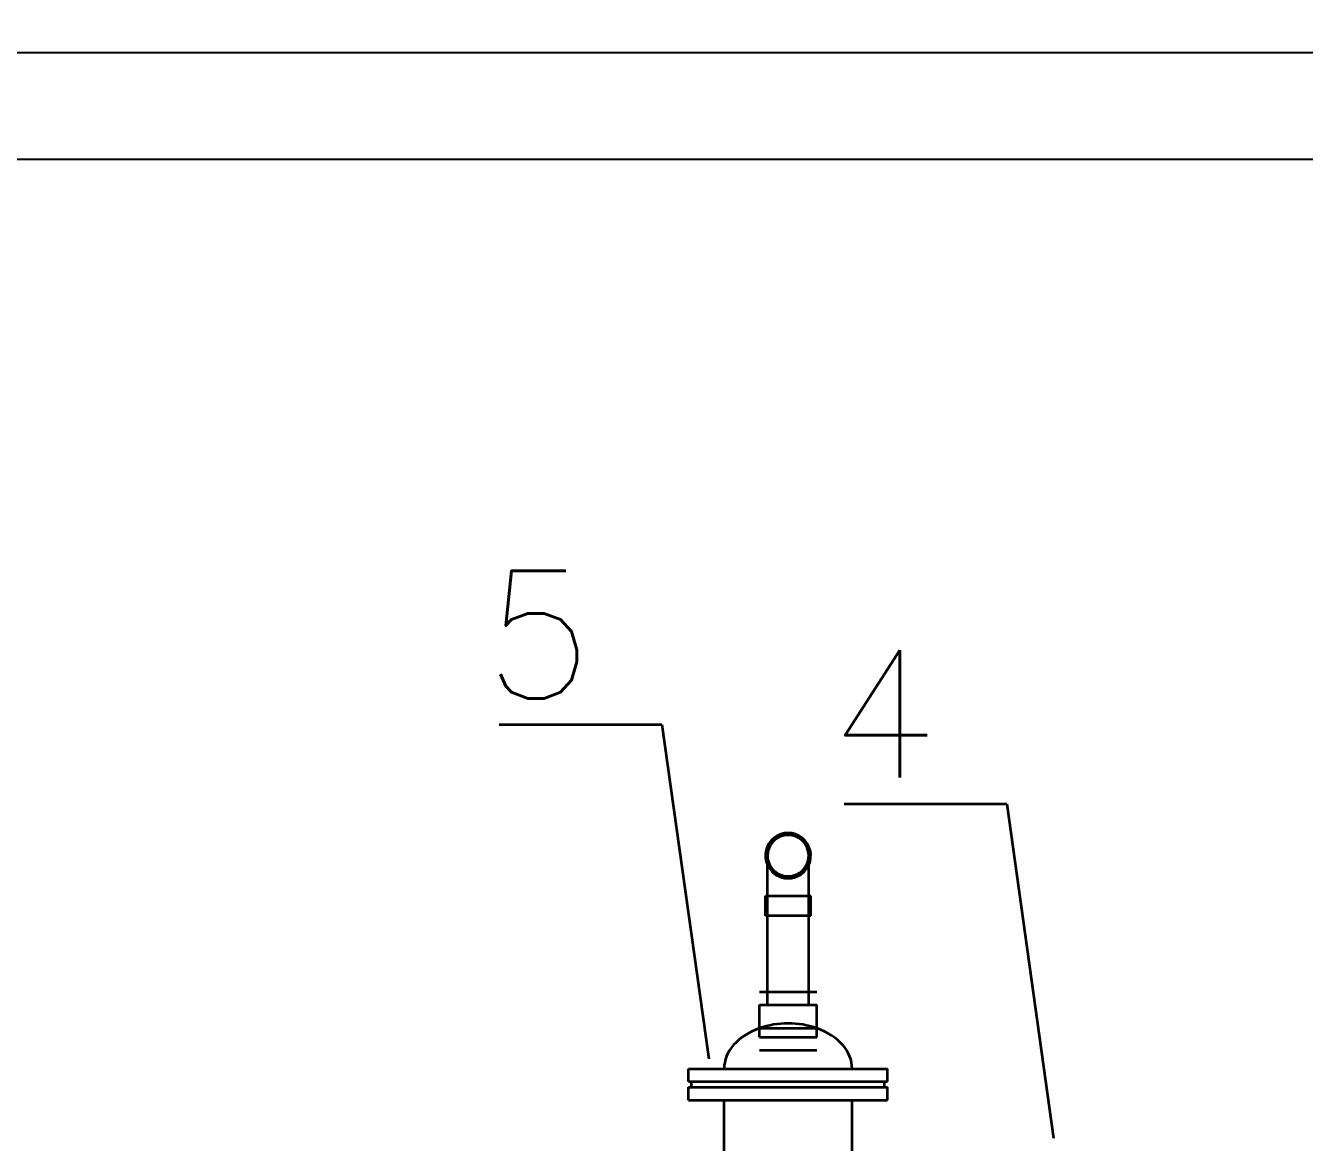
# Model space of a CAD drawing. Header units: inches. Extents: x 191440 to 383551, y 141400 to 284946.
# Drawn here: x 191704.517 to 191708.113, y 141564.542 to 141567.684 of the extents above; entities that cross this region are included whole.
import ezdxf

# ---------------------------------------------------------------- set-up
doc = ezdxf.new("R2010")
doc.units = ezdxf.units.IN
doc.header["$MEASUREMENT"] = 0
doc.linetypes.add('DGN Style 3', pattern=[426.72, 304.8, -121.92])
doc.layers.add('Sanitary', color=6, linetype='Continuous')
doc.layers.add('WB-SJ3-M-SECTA - P-TW', color=7, linetype='Continuous', lineweight=35)
doc.styles.add('ROMANS', font='romans', dxfattribs={"height": 1})
doc.styles.get("Standard").update_dxf_attribs({"font": 'txt.shx', "height": 0.2})
doc.dimstyles.new('osama', dxfattribs={"dimtxt": 50, "dimasz": 45, "dimexe": 0.18, "dimexo": 0.0625, "dimgap": 0.2, "dimtad": 0, "dimdec": 0, "dimzin": 0, "dimdsep": 46, "dimtxsty": 'ROMANS', "dimcen": 0, "dimse1": 1, "dimse2": 1, "dimclrd": 3, "dimclre": 3, "dimclrt": 5, "dimadec": 0, "dimazin": 0, "dimtfac": 0.6, "dimtdec": 0, "dimtmove": 2, "dimatfit": 3, "dimfxl": 1, "dimtolj": 1, "dimtzin": 0, "dimarcsym": 0})

# ---------------------------------------------------------------- blocks, each defined once
blk = doc.blocks.new('PIPE_7')
at = {"layer": 'WB-SJ3-M-SECTA - P-TW', "linetype": 'DGN Style 3', "lineweight": 35}
for p, q in [((1.13, 48.89), (1.13, 59.9)), ((23.75, 48.89), (23.75, 59.9))]:
    blk.add_line(p, q, dxfattribs=at)
at = {"layer": 'WB-SJ3-M-SECTA - P-TW', "linetype": 'Continuous', "lineweight": 35}
for p, q in [((1.13, 0), (1.13, 48.89)), ((23.75, 0), (23.75, 48.89))]:
    blk.add_line(p, q, dxfattribs=at)
at = {"layer": 'WB-SJ3-M-SECTA - P-TW', "linetype": 'Continuous', "lineweight": 35, "flags": 128}
blk.add_lwpolyline([(0, 59.9), (24.88, 59.9)], dxfattribs=at)
blk = doc.blocks.new('*U17')
at = {"layer": 'WB-SJ3-M-SECTA - P-TW'}
for p, q in [((0, 130.93), (0, 138.04)), ((109.32, 130.93), (109.32, 138.04)), ((0, 130.93), (1.67, 130.93)), ((0, 120.69), (0, 127.81)), ((1.67, 127.81), (1.67, 130.93)), ((107.65, 127.81), (107.65, 130.93)), ((107.65, 130.93), (109.32, 130.93)), ((109.32, 120.69), (109.32, 127.81)), ((0, 120.69), (19.5, 120.69)), ((19.5, 43.51), (19.5, 120.69)), ((89.82, 43.51), (89.82, 120.69)), ((89.82, 120.69), (109.32, 120.69)), ((69.68, 0), (69.68, 11.72)), ((45.47, 0), (54.52, 0))]:
    blk.add_line(p, q, dxfattribs=at)
at = {"layer": 'WB-SJ3-M-SECTA - P-TW', "linetype": 'DGN Style 3'}
for p, q in [((0, 138.04), (19.5, 138.04)), ((89.82, 138.04), (109.32, 138.04)), ((0, 127.81), (1.67, 127.81)), ((107.65, 127.81), (109.32, 127.81)), ((54.52, 0), (54.66, 0))]:
    blk.add_line(p, q, dxfattribs=at)
at = {"layer": 'WB-SJ3-M-SECTA - P-TW', "flags": 128}
for points in [[(38.9, 160.26), (70.42, 160.26)], [(38.9, 160.26), (38.9, 160.26)], [(0, 138.04), (109.32, 138.04)], [(0, 138.04), (0, 138.04)], [(109.32, 138.04), (109.32, 138.04)], [(0, 130.93), (109.32, 130.93)], [(0, 130.93), (0, 130.93)], [(0, 127.81), (109.32, 127.81)], [(0, 127.81), (0, 127.81)], [(109.32, 130.93), (109.32, 130.93)], [(109.32, 127.81), (109.32, 127.81)], [(0, 120.69), (109.32, 120.69)], [(0, 120.69), (0, 120.69)], [(109.32, 120.69), (109.32, 120.69)], [(19.5, 43.51), (19.5, 43.51)], [(19.5, 43.51), (89.82, 43.51)], [(89.82, 43.51), (89.82, 43.51)], [(39.64, 11.72), (39.64, 11.72)], [(39.64, 11.72), (69.68, 11.72)], [(69.68, 11.72), (69.68, 11.72)], [(39.64, 0), (39.64, 0)], [(39.64, 0), (69.68, 0)], [(69.68, 0), (69.68, 0)]]:
    blk.add_lwpolyline(points, dxfattribs=at)
at = {"layer": 'WB-SJ3-M-SECTA - P-TW', "linetype": 'DGN Style 3', "flags": 128}
for points in [[(38.9, 160.26), (70.42, 160.26)], [(66.43, 0), (57.03, 0), (54.66, 0)]]:
    blk.add_lwpolyline(points, dxfattribs=at)
at = {"layer": 'WB-SJ3-M-SECTA - P-TW'}
for start, end in [(180, 244.70683), (295.29317, 360)]:
    blk.add_arc((54.66, 43.51), 35.16, start, end, dxfattribs=at)
at = {"layer": 'WB-SJ3-M-SECTA - P-TW', "linetype": 'DGN Style 3'}
blk.add_ellipse((54.66, 138.04), major_axis=(35.16, 0), ratio=0.707087, start_param=1.105828, end_param=2.035765, dxfattribs=at)
at = {"layer": 'WB-SJ3-M-SECTA - P-TW'}
for start_param, end_param in [(2.035765, 3.141593), (0, 1.105828)]:
    blk.add_ellipse((54.66, 138.04), major_axis=(35.16, 0), ratio=0.707087, start_param=start_param, end_param=end_param, dxfattribs=at)
blk.add_rational_spline([(39.64, 11.72), (39.64, 5.86), (39.64, 0), (41.6, 0), (43.57, 0)], [0.999999999624, 1, 1, 1, 1], degree=2, knots=[0, 0, 0, 0.884327, 0.884327, 1, 1, 1], dxfattribs=at)
at = {"layer": 'WB-SJ3-M-SECTA - P-TW', "linetype": 'DGN Style 3'}
blk.add_open_spline([(43.57, 0), (54.77, 0), (65.97, 0)], degree=2, dxfattribs=at)
at = {"layer": 'WB-SJ3-M-SECTA - P-TW'}
blk.add_open_spline([(65.97, 0), (67.82, 0), (69.68, 0)], degree=2, dxfattribs=at)
blk = doc.blocks.new('PELB_10')
at = {"layer": 'WB-SJ3-M-SECTA - P-TW', "linetype": 'Continuous', "lineweight": 35}
for p, q in [((0, 0), (0, 11.01)), ((24.88, 0), (24.88, 11.01))]:
    blk.add_line(p, q, dxfattribs=at)
at = {"layer": 'WB-SJ3-M-SECTA - P-TW', "linetype": 'Continuous', "lineweight": 35, "flags": 128}
for points in [[(1.13, 11.01), (1.13, 33.04)], [(23.75, 11.01), (23.75, 33.04)], [(24.88, 11.01), (24.88, 11.01)], [(24.88, 0), (0, 0)]]:
    blk.add_lwpolyline(points, dxfattribs=at)
at = {"layer": 'WB-SJ3-M-SECTA - P-TW', "linetype": 'Continuous', "lineweight": 35}
for radius, start, end in [(12.44, 335.38002, 204.61998), (11.31, 359.99973, 180)]:
    blk.add_arc((12.44, 33.04), radius, start, end, dxfattribs=at)
at = {"layer": 'WB-SJ3-M-SECTA - P-TW', "linetype": 'DGN Style 3', "lineweight": 35}
for radius, start, end in [(11.31, 180, 359.99973), (12.44, 204.61998, 335.38002)]:
    blk.add_arc((12.44, 33.04), radius, start, end, dxfattribs=at)
blk = doc.blocks.new('PCPL_4')
at = {"layer": 'WB-SJ3-M-SECTA - P-TW', "linetype": 'Continuous', "lineweight": 35}
for p, q in [((0, 12.12), (0, 24.98)), ((31.53, 12.12), (31.53, 24.98))]:
    blk.add_line(p, q, dxfattribs=at)
at = {"layer": 'WB-SJ3-M-SECTA - P-TW', "linetype": 'DGN Style 3', "lineweight": 35}
for p, q in [((0, 7.21), (0, 12.12)), ((0, 7.21), (31.53, 7.21)), ((31.53, 7.21), (31.53, 12.12)), ((0, 0), (31.53, 0))]:
    blk.add_line(p, q, dxfattribs=at)
at = {"layer": 'WB-SJ3-M-SECTA - P-TW', "linetype": 'Continuous', "lineweight": 35, "flags": 128}
for points in [[(0, 32.19), (31.53, 32.19)], [(28.21, 32.19), (31.53, 32.19)], [(0, 24.98), (31.53, 24.98)]]:
    blk.add_lwpolyline(points, dxfattribs=at)
at = {"layer": 'WB-SJ3-M-SECTA - P-TW', "linetype": 'DGN Style 3', "lineweight": 35, "flags": 128}
for points in [[(0, 7.21), (31.53, 7.21)], [(0, 0), (31.53, 0)], [(28.21, 0), (31.53, 0)]]:
    blk.add_lwpolyline(points, dxfattribs=at)

msp = doc.modelspace()

# ---------------------------------------------------------------- linework, layer by layer
msp.add_lwpolyline([(191727.69337, 141567.60726), (191670.19337, 141567.60726), (191670.19337, 141528.10726), (191727.69337, 141528.10726), (191727.69337, 141567.60726)])
msp.add_lwpolyline([(191727.39337, 141567.30726), (191670.49337, 141567.30726), (191670.49337, 141528.40726), (191727.39337, 141528.40726)], close=True)
at = {"layer": 'WB-SJ3-M-SECTA - P-TW', "color": 252}
for p, q in [((191705.8489, 141565.71783, -1587.072), (191706.30629, 141565.71783, -1587.072)), ((191706.30629, 141565.71783, -1587.072), (191706.43801, 141564.77712, -1587.072)), ((191706.81835, 141565.49479, -1587.072), (191707.27574, 141565.49479, -1587.072)), ((191707.27574, 141565.49479, -1587.072), (191707.40747, 141564.55408, -1587.072))]:
    msp.add_line(p, q, dxfattribs=at)

# ---------------------------------------------------------------- block references
at = {"layer": 'WB-SJ3-M-SECTA - P-TW', "linetype": 'DGN Style 3', "lineweight": 35, "xscale": 0.00512, "yscale": 0.00512, "zscale": 0.00512}
msp.add_blockref('PELB_10', (191706.59736, 141565.17953), dxfattribs=at)
at = {"layer": 'WB-SJ3-M-SECTA - P-TW', "linetype": 'Continuous', "lineweight": 35, "xscale": 0.00512, "yscale": 0.00512, "zscale": 0.00512}
for name, p in [('PIPE_7', (191706.59736, 141564.92922)), ('PCPL_4', (191706.58035, 141564.80097))]:
    msp.add_blockref(name, p, dxfattribs=at)
at = {"layer": 'WB-SJ3-M-SECTA - P-TW', "xscale": 0.00512, "yscale": 0.00512, "zscale": 0.00512}
msp.add_blockref('*U17', (191706.38121, 141564.04248), dxfattribs=at)

# ---------------------------------------------------------------- texts
at = {"layer": 'WB-SJ3-M-SECTA - P-TW'}
for s, p in [('5', (191705.8061, 141565.79114, -1587.072)), ('4', (191706.77555, 141565.5681, -1587.072))]:
    msp.add_text(s, height=0.3584, dxfattribs=at).set_placement(p)

# ---------------------------------------------------------------- leaders
at = {"layer": 'Sanitary', "ltscale": 0.5}
msp.add_leader([(191679.58377, 141509.90401, -678.405), (191680.03208, 141510.20539, -678.405), (191680.49418, 141510.15354, -678.405)], dimstyle='osama', override={"dimasz": 100, "dimgap": 0.09}, dxfattribs=at)

doc.saveas('drawing.dxf')
